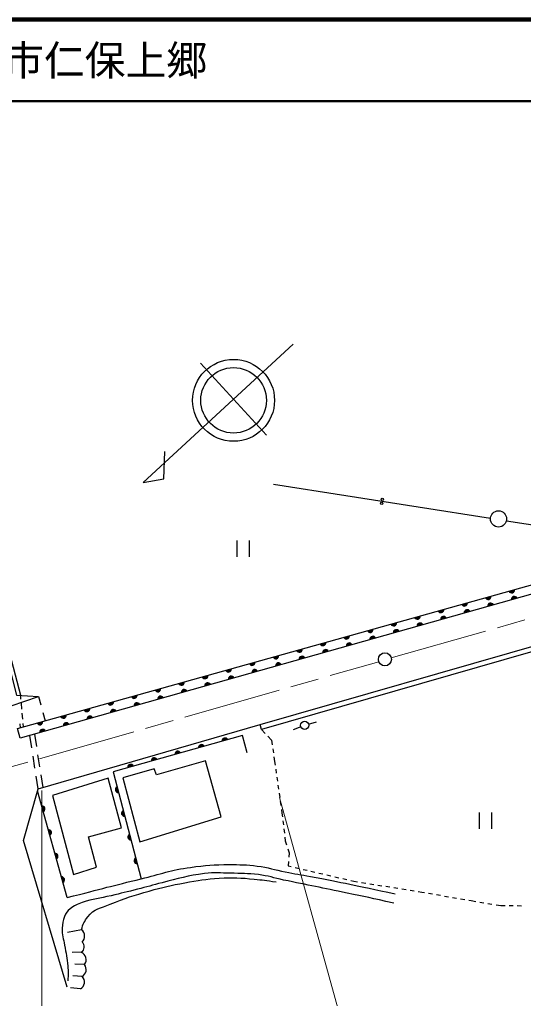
# Model space of a CAD drawing. Units: millimetres, scale not verified. Extents: x 40000 to 680000, y 20000 to 380000.
# Drawn here: x 417054 to 478746, y 260075 to 380000 of the extents above; entities that cross this region are included whole.
import ezdxf
from ezdxf.enums import TextEntityAlignment as Align

# ---------------------------------------------------------------- set-up
doc = ezdxf.new("R2010")
doc.units = ezdxf.units.MM
doc.header["$LTSCALE"] = 1000
doc.linetypes.add('CHAIN', pattern=[18.5, 12, -1.5, 3.5, -1.5])
for name, color, linetype, lineweight in [('M-BGD', 7, 'Continuous', 25), ('M-BGD-EXST', 7, 'Continuous', 25), ('M-BMK', 2, 'CHAIN', 13), ('M-BMK-SRVR', 3, 'Continuous', 25), ('M-STR-HTXT', 7, 'Continuous', 13), ('M-TTL', 2, 'Continuous', 140), ('M-TTL-LINE', 7, 'Continuous', 50)]:
    doc.layers.add(name, color=color, linetype=linetype, lineweight=lineweight)
doc.layers.add('M-TTL-TXT', color=7, linetype='Continuous')
doc.styles.add('ＭＳ ゴシック', font='')
doc.styles.get('ＭＳ ゴシック').set_extended_font_data('MS Gothic')

msp = doc.modelspace()

# ---------------------------------------------------------------- linework, layer by layer
at = {"layer": 'M-BGD'}
for p, q in [((450556, 340221), (432167, 323285)), ((447290, 329084), (439223, 337898)), ((434728, 323729), (434832, 327082)), ((432167, 323285), (434728, 323729)), ((448158, 323062), (474704, 318898)), ((446506, 293642), (543730, 321594)), ((476664, 318590), (496674, 315451)), ((443652, 316168), (443652, 314168)), ((445152, 316168), (445152, 314168)), ((483245, 310610), (417123, 291968)), ((417188, 297189), (413916, 309675)), ((416010, 295908), (419366, 297058)), ((417227, 296758), (417188, 297189)), ((417340, 295513), (417272, 296260)), ((419366, 297058), (419643, 296051)), ((417454, 294269), (417386, 295015)), ((419908, 295087), (420184, 294080)), ((417071, 293730), (417126, 293225)), ((417538, 293340), (417499, 293771)), ((446682, 293028), (447121, 292553)), ((418560, 290765), (418329, 292308)), ((418866, 292459), (419109, 290924)), ((447461, 292186), (447900, 291711)), ((447900, 291711), (447982, 291156)), ((448056, 290661), (448129, 290167)), ((418930, 288293), (418708, 289776)), ((419265, 289936), (419499, 288455)), ((448202, 289672), (448284, 289117)), ((448284, 289117), (448347, 288670)), ((448417, 288175), (448486, 287680)), ((419309, 285761), (419078, 287304)), ((419656, 287467), (419898, 285932)), ((448555, 287185), (448625, 286690)), ((422870, 272422), (419238, 285510)), ((448694, 286194), (448763, 285699)), ((448833, 285204), (448902, 284709)), ((448972, 284214), (449041, 283719)), ((449110, 283223), (449173, 282777)), ((449173, 282777), (449229, 282324)), ((449291, 281828), (449352, 281331)), ((473319, 282854), (473319, 280854)), ((474819, 282854), (474819, 280854)), ((449414, 280835), (449476, 280339)), ((449537, 279843), (449593, 279390)), ((449593, 279390), (449756, 278895)), ((449911, 278420), (450074, 277925)), ((450074, 277925), (450024, 277370)), ((449979, 276871), (449930, 276316)), ((449930, 276316), (450300, 276230)), ((450787, 276116), (451274, 276003)), ((451761, 275889), (452248, 275776)), ((452735, 275663), (453222, 275549)), ((453709, 275436), (454196, 275323)), ((454683, 275209), (455170, 275096)), ((455657, 274982), (456144, 274869)), ((456631, 274756), (457118, 274642)), ((457605, 274529), (457975, 274443)), ((457975, 274443), (458446, 274367)), ((458940, 274287), (459433, 274208)), ((459927, 274128), (460421, 274049)), ((460914, 273969), (461408, 273889)), ((461901, 273810), (462395, 273730)), ((462889, 273651), (463382, 273571)), ((463876, 273492), (464370, 273412)), ((464863, 273333), (465357, 273253)), ((465851, 273174), (466321, 273098)), ((466321, 273098), (466625, 273046)), ((467118, 272961), (467611, 272877)), ((468103, 272792), (468596, 272708)), ((469089, 272623), (469582, 272539)), ((470075, 272455), (470567, 272370)), ((471060, 272286), (471553, 272201)), ((472046, 272117), (472350, 272065)), ((472350, 272065), (472924, 271970)), ((473417, 271888), (473910, 271806)), ((474403, 271724), (474897, 271642)), ((475390, 271560), (475964, 271464)), ((475964, 271464), (476496, 271459)), ((476996, 271454), (477496, 271448)), ((477996, 271443), (478496, 271438)), ((424628, 268493), (422938, 268152)), ((424608, 265729), (423489, 265690)), ((425008, 264224), (423831, 264288)), ((424704, 262751), (423567, 262829)), ((424512, 261246), (423290, 261370))]:
    msp.add_line(p, q, dxfattribs=at)
for points in [[(417123, 291968), (416795, 293132), (482955, 311640)], [(413514, 309483), (416692, 297219), (419366, 297058)], [(489427, 305317), (446682, 293028), (446506, 293642)], [(422894, 261466), (417532, 279436), (419309, 285761), (446506, 293642)], [(444941, 290178), (444333, 292276), (428498, 287856), (431954, 274732)]]:
    msp.add_lwpolyline(points, dxfattribs=at)
for points in [[(431775, 279244), (441728, 282320), (439826, 289201), (433806, 287456), (433518, 288192), (429691, 287088)], [(421082, 284942), (423651, 275273), (426469, 276142), (425479, 279861), (429529, 280971), (427892, 287066)]]:
    msp.add_lwpolyline(points, close=True, dxfattribs=at)
for centre, radius in [((443255, 333351), 5016), ((443255, 333351), 4013), ((461392, 320733), 150), ((461470, 321227), 150), ((475697, 318826), 995)]:
    msp.add_circle(centre, radius, dxfattribs=at)
for centre, radius, start, end in [((477307, 310116), 354, 204.42618, 6.83136), ((477307, 310116), 283, 206.65022, 4.60732), ((477307, 310116), 212, 210.39654, 0.86099), ((477307, 310116), 142, 218.10827, 353.14926), ((477307, 310116), 100, 228.42593, 342.8316), ((471529, 308500), 354, 204.42618, 6.83136), ((471529, 308500), 283, 206.65022, 4.60732), ((471529, 308500), 212, 210.39654, 0.86099), ((471529, 308500), 142, 218.10827, 353.14926), ((471529, 308500), 100, 228.42593, 342.8316), ((474418, 309308), 354, 204.42618, 6.83136), ((474418, 309308), 283, 206.65022, 4.60732), ((474418, 309308), 212, 210.39654, 0.86099), ((474418, 309308), 142, 218.10827, 353.14926), ((474418, 309308), 100, 228.42593, 342.8316), ((474742, 308157), 354, 24.54268, 186.94786), ((474742, 308157), 283, 26.76672, 184.72382), ((474742, 308157), 212, 30.51305, 180.9775), ((474742, 308157), 142, 38.22478, 173.26577), ((474742, 308157), 100, 48.54244, 162.9481), ((477630, 308971), 354, 24.54268, 186.94786), ((477630, 308971), 283, 26.76672, 184.72382), ((477630, 308971), 212, 30.51305, 180.9775), ((477630, 308971), 142, 38.22478, 173.26577), ((477630, 308971), 100, 48.54244, 162.9481), ((468639, 307692), 354, 204.42618, 6.83136), ((468639, 307692), 283, 206.65022, 4.60732), ((468639, 307692), 212, 210.39654, 0.86099), ((468639, 307692), 142, 218.10827, 353.14926), ((468639, 307692), 100, 228.42593, 342.8316), ((471855, 307343), 354, 24.54268, 186.94786), ((471855, 307343), 283, 26.76672, 184.72382), ((471855, 307343), 212, 30.51305, 180.9775), ((471855, 307343), 142, 38.22478, 173.26577), ((471855, 307343), 100, 48.54244, 162.9481), ((462861, 306075), 354, 204.42618, 6.83136), ((462861, 306075), 283, 206.65022, 4.60732), ((462861, 306075), 212, 210.39654, 0.86099), ((462861, 306075), 142, 218.10827, 353.14926), ((462861, 306075), 100, 228.42593, 342.8316), ((465750, 306883), 354, 204.42618, 6.83136), ((465750, 306883), 283, 206.65022, 4.60732), ((465750, 306883), 212, 210.39654, 0.86099), ((465750, 306883), 142, 218.10827, 353.14926), ((465750, 306883), 100, 228.42593, 342.8316), ((466080, 305714), 354, 24.54268, 186.94786), ((466080, 305714), 283, 26.76672, 184.72382), ((466080, 305714), 212, 30.51305, 180.9775), ((466080, 305714), 142, 38.22478, 173.26577), ((466080, 305714), 100, 48.54244, 162.9481), ((468967, 306529), 354, 24.54268, 186.94786), ((468967, 306529), 283, 26.76672, 184.72382), ((468967, 306529), 212, 30.51305, 180.9775), ((468967, 306529), 142, 38.22478, 173.26577), ((468967, 306529), 100, 48.54244, 162.9481), ((459972, 305267), 354, 204.42618, 6.83136), ((459972, 305267), 283, 206.65022, 4.60732), ((459972, 305267), 212, 210.39654, 0.86099), ((459972, 305267), 142, 218.10827, 353.14926), ((459972, 305267), 100, 228.42593, 342.8316), ((463192, 304900), 354, 24.54268, 186.94786), ((463192, 304900), 283, 26.76672, 184.72382), ((463192, 304900), 212, 30.51305, 180.9775), ((463192, 304900), 142, 38.22478, 173.26577), ((463192, 304900), 100, 48.54244, 162.9481), ((454194, 303650), 354, 204.42618, 6.83136), ((454194, 303650), 283, 206.65022, 4.60732), ((454194, 303650), 212, 210.39654, 0.86099), ((454194, 303650), 142, 218.10827, 353.14926), ((454194, 303650), 100, 228.42593, 342.8316), ((457083, 304459), 354, 204.42618, 6.83136), ((457083, 304459), 283, 206.65022, 4.60732), ((457083, 304459), 212, 210.39654, 0.86099), ((457083, 304459), 142, 218.10827, 353.14926), ((457083, 304459), 100, 228.42593, 342.8316), ((457418, 303272), 354, 24.54268, 186.94786), ((457418, 303272), 283, 26.76672, 184.72382), ((457418, 303272), 212, 30.51305, 180.9775), ((457418, 303272), 142, 38.22478, 173.26577), ((460305, 304086), 354, 24.54268, 186.94786), ((460305, 304086), 283, 26.76672, 184.72382), ((460305, 304086), 212, 30.51305, 180.9775), ((460305, 304086), 142, 38.22478, 173.26577), ((460305, 304086), 100, 48.54244, 162.9481), ((451305, 302842), 354, 204.42618, 6.83136), ((451305, 302842), 283, 206.65022, 4.60732), ((451305, 302842), 212, 210.39654, 0.86099), ((451305, 302842), 142, 218.10827, 353.14926), ((451305, 302842), 100, 228.42593, 342.8316), ((454530, 302458), 354, 24.54268, 186.94786), ((454530, 302458), 283, 26.76672, 184.72382), ((454530, 302458), 212, 30.51305, 180.9775), ((454530, 302458), 142, 38.22478, 173.26577), ((454530, 302458), 100, 48.54244, 162.9481), ((457418, 303272), 100, 48.54244, 162.9481), ((445527, 301226), 354, 204.42618, 6.83136), ((445527, 301226), 283, 206.65022, 4.60732), ((445527, 301226), 212, 210.39654, 0.86099), ((445527, 301226), 142, 218.10827, 353.14926), ((445527, 301226), 100, 228.42593, 342.8316), ((448416, 302034), 354, 204.42618, 6.83136), ((448416, 302034), 283, 206.65022, 4.60732), ((448416, 302034), 212, 210.39654, 0.86099), ((448416, 302034), 142, 218.10827, 353.14926), ((448416, 302034), 100, 228.42593, 342.8316), ((448755, 300830), 354, 24.54268, 186.94786), ((448755, 300830), 283, 26.76672, 184.72382), ((448755, 300830), 212, 30.51305, 180.9775), ((451643, 301644), 354, 24.54268, 186.94786), ((451643, 301644), 283, 26.76672, 184.72382), ((451643, 301644), 212, 30.51305, 180.9775), ((451643, 301644), 142, 38.22478, 173.26577), ((451643, 301644), 100, 48.54244, 162.9481), ((442638, 300418), 354, 204.42618, 6.83136), ((442638, 300418), 283, 206.65022, 4.60732), ((442638, 300418), 212, 210.39654, 0.86099), ((442638, 300418), 142, 218.10827, 353.14926), ((442638, 300418), 100, 228.42593, 342.8316), ((445868, 300016), 354, 24.54268, 186.94786), ((445868, 300016), 283, 26.76672, 184.72382), ((445868, 300016), 212, 30.51305, 180.9775), ((445868, 300016), 142, 38.22478, 173.26577), ((445868, 300016), 100, 48.54244, 162.9481), ((448755, 300830), 142, 38.22478, 173.26577), ((448755, 300830), 100, 48.54244, 162.9481), ((436860, 298801), 354, 204.42618, 6.83136), ((436860, 298801), 283, 206.65022, 4.60732), ((436860, 298801), 212, 210.39654, 0.86099), ((436860, 298801), 142, 218.10827, 353.14926), ((436860, 298801), 100, 228.42593, 342.8316), ((439749, 299609), 354, 204.42618, 6.83136), ((439749, 299609), 283, 206.65022, 4.60732), ((439749, 299609), 212, 210.39654, 0.86099), ((439749, 299609), 142, 218.10827, 353.14926), ((439749, 299609), 100, 228.42593, 342.8316), ((440093, 298388), 354, 24.54268, 186.94786), ((440093, 298388), 283, 26.76672, 184.72382), ((442980, 299202), 354, 24.54268, 186.94786), ((442980, 299202), 283, 26.76672, 184.72382), ((442980, 299202), 212, 30.51305, 180.9775), ((442980, 299202), 142, 38.22478, 173.26577), ((442980, 299202), 100, 48.54244, 162.9481), ((433970, 297993), 354, 204.42618, 6.83136), ((433970, 297993), 283, 206.65022, 4.60732), ((433970, 297993), 212, 210.39654, 0.86099), ((433970, 297993), 142, 218.10827, 353.14926), ((433970, 297993), 100, 228.42593, 342.8316), ((437206, 297574), 354, 24.54268, 186.94786), ((437206, 297574), 283, 26.76672, 184.72382), ((437206, 297574), 212, 30.51305, 180.9775), ((437206, 297574), 142, 38.22478, 173.26577), ((437206, 297574), 100, 48.54244, 162.9481), ((440093, 298388), 212, 30.51305, 180.9775), ((440093, 298388), 142, 38.22478, 173.26577), ((440093, 298388), 100, 48.54244, 162.9481), ((428192, 296377), 354, 204.42618, 6.83136), ((428192, 296377), 283, 206.65022, 4.60732), ((428192, 296377), 212, 210.39654, 0.86099), ((428192, 296377), 142, 218.10827, 353.14926), ((428192, 296377), 100, 228.42593, 342.8316), ((431081, 297185), 354, 204.42618, 6.83136), ((431081, 297185), 283, 206.65022, 4.60732), ((431081, 297185), 212, 210.39654, 0.86099), ((431081, 297185), 142, 218.10827, 353.14926), ((431081, 297185), 100, 228.42593, 342.8316), ((431431, 295946), 354, 24.54268, 186.94786), ((431431, 295946), 283, 26.76672, 184.72382), ((434318, 296760), 354, 24.54268, 186.94786), ((434318, 296760), 283, 26.76672, 184.72382), ((434318, 296760), 212, 30.51305, 180.9775), ((434318, 296760), 142, 38.22478, 173.26577), ((434318, 296760), 100, 48.54244, 162.9481), ((425303, 295568), 354, 204.42618, 6.83136), ((425303, 295568), 283, 206.65022, 4.60732), ((425303, 295568), 212, 210.39654, 0.86099), ((425303, 295568), 142, 218.10827, 353.14926), ((425303, 295568), 100, 228.42593, 342.8316), ((428543, 295131), 354, 24.54268, 186.94786), ((428543, 295131), 283, 26.76672, 184.72382), ((428543, 295131), 212, 30.51305, 180.9775), ((428543, 295131), 142, 38.22478, 173.26577), ((428543, 295131), 100, 48.54244, 162.9481), ((431431, 295946), 212, 30.51305, 180.9775), ((431431, 295946), 142, 38.22478, 173.26577), ((431431, 295946), 100, 48.54244, 162.9481), ((419525, 293952), 354, 204.42618, 6.83136), ((419525, 293952), 283, 206.65022, 4.60732), ((419525, 293952), 212, 210.39654, 0.86099), ((419525, 293952), 142, 218.10827, 353.14926), ((419525, 293952), 100, 228.42593, 342.8316), ((422414, 294760), 354, 204.42618, 6.83136), ((422414, 294760), 283, 206.65022, 4.60732), ((422414, 294760), 212, 210.39654, 0.86099), ((422414, 294760), 142, 218.10827, 353.14926), ((422414, 294760), 100, 228.42593, 342.8316), ((422768, 293503), 354, 24.54268, 186.94786), ((425656, 294317), 354, 24.54268, 186.94786), ((425656, 294317), 283, 26.76672, 184.72382), ((425656, 294317), 212, 30.51305, 180.9775), ((425656, 294317), 142, 38.22478, 173.26577), ((425656, 294317), 100, 48.54244, 162.9481), ((419881, 292689), 354, 24.54268, 186.94786), ((419881, 292689), 283, 26.76672, 184.72382), ((419881, 292689), 212, 30.51305, 180.9775), ((419881, 292689), 142, 38.22478, 173.26577), ((419881, 292689), 100, 48.54244, 162.9481), ((422768, 293503), 283, 26.76672, 184.72382), ((422768, 293503), 212, 30.51305, 180.9775), ((422768, 293503), 142, 38.22478, 173.26577), ((422768, 293503), 100, 48.54244, 162.9481), ((442209, 291627), 354, 24.39022, 186.7954), ((442209, 291627), 283, 26.61426, 184.57136), ((442209, 291627), 212, 30.36059, 180.82503), ((442209, 291627), 142, 38.07232, 173.11331), ((442209, 291627), 100, 48.38998, 162.79564), ((436430, 290014), 354, 24.39022, 186.7954), ((436430, 290014), 283, 26.61426, 184.57136), ((436430, 290014), 212, 30.36059, 180.82503), ((439319, 290820), 354, 24.39022, 186.7954), ((439319, 290820), 283, 26.61426, 184.57136), ((439319, 290820), 212, 30.36059, 180.82503), ((439319, 290820), 142, 38.07232, 173.11331), ((439319, 290820), 100, 48.38998, 162.79564), ((433540, 289207), 354, 24.39022, 186.7954), ((433540, 289207), 283, 26.61426, 184.57136), ((433540, 289207), 212, 30.36059, 180.82503), ((433540, 289207), 142, 38.07232, 173.11331), ((433540, 289207), 100, 48.38998, 162.79564), ((436430, 290014), 142, 38.07232, 173.11331), ((436430, 290014), 100, 48.38998, 162.79564), ((430651, 288401), 354, 24.39022, 186.7954), ((430651, 288401), 283, 26.61426, 184.57136), ((430651, 288401), 212, 30.36059, 180.82503), ((430651, 288401), 142, 38.07232, 173.11331), ((430651, 288401), 100, 48.38998, 162.79564), ((429132, 285659), 354, 113.55218, 275.95736), ((429132, 285659), 283, 115.77622, 273.73332), ((429132, 285659), 212, 119.52255, 269.98699), ((429132, 285659), 142, 127.23428, 262.27526), ((429132, 285659), 100, 137.55194, 251.9576), ((419799, 283287), 354, 294.30502, 96.7102), ((419799, 283287), 283, 296.52906, 94.48616), ((419799, 283287), 212, 300.27539, 90.73984), ((419799, 283287), 142, 307.98712, 83.02811), ((419799, 283287), 100, 318.30478, 72.71044), ((429896, 282758), 354, 113.55218, 275.95736), ((429896, 282758), 283, 115.77622, 273.73332), ((429896, 282758), 212, 119.52255, 269.98699), ((429896, 282758), 142, 127.23428, 262.27526), ((429896, 282758), 100, 137.55194, 251.9576), ((420601, 280397), 354, 294.30502, 96.7102), ((420601, 280397), 283, 296.52906, 94.48616), ((420601, 280397), 212, 300.27539, 90.73984), ((420601, 280397), 142, 307.98712, 83.02811), ((420601, 280397), 100, 318.30478, 72.71044), ((430660, 279857), 354, 113.55218, 275.95736), ((430660, 279857), 283, 115.77622, 273.73332), ((430660, 279857), 212, 119.52255, 269.98699), ((430660, 279857), 142, 127.23428, 262.27526), ((430660, 279857), 100, 137.55194, 251.9576), ((421403, 277506), 354, 294.30502, 96.7102), ((421403, 277506), 283, 296.52906, 94.48616), ((421403, 277506), 212, 300.27539, 90.73984), ((421403, 277506), 142, 307.98712, 83.02811), ((421403, 277506), 100, 318.30478, 72.71044), ((431424, 276956), 354, 113.55218, 275.95736), ((431424, 276956), 283, 115.77622, 273.73332), ((431424, 276956), 212, 119.52255, 269.98699), ((431424, 276956), 142, 127.23428, 262.27526), ((431424, 276956), 100, 137.55194, 251.9576), ((422205, 274615), 354, 294.30502, 96.7102), ((422205, 274615), 283, 296.52906, 94.48616), ((422205, 274615), 212, 300.27539, 90.73984), ((422205, 274615), 142, 307.98712, 83.02811), ((422205, 274615), 100, 318.30478, 72.71044), ((424009, 267695), 1010, 313.47481, 52.21265), ((424218, 266379), 758, 300.91246, 50.17634), ((424215, 264819), 992, 323.13691, 66.65003), ((424207, 263621), 1003, 299.73381, 36.92864), ((424057, 262069), 940, 298.91498, 46.53501)]:
    msp.add_arc(centre, radius, start, end, dxfattribs=at)
for points, knots in [([(422870, 272422), (427262, 273570), (428394, 273877), (431954, 274732), (434308, 275296), (435592, 275813), (437992, 276134), (439822, 276379), (440860, 276461), (442707, 276470), (444059, 276478), (444822, 276455), (446165, 276294), (447523, 276132), (448249, 275833), (449592, 275574), (450787, 275343), (451461, 275237), (452658, 275013), (456721, 274255), (458010, 273956), (463025, 272900)], [0, 0, 0, 0, 1, 1, 1, 2, 2, 2, 3, 3, 3, 4, 4, 4, 5, 5, 5, 6, 6, 6, 7, 7, 7, 7]), ([(462865, 271763), (460094, 272362), (459393, 272511), (457165, 272980), (454129, 273619), (452421, 273947), (449384, 274581), (448179, 274833), (447525, 275101), (446301, 275238), (444963, 275387), (444205, 275393), (442859, 275414), (441627, 275432), (440926, 275542), (439705, 275382), (437639, 275111), (436516, 274742), (434493, 274245), (433312, 273954), (432662, 273746), (431483, 273444), (430223, 273122), (429512, 272965), (428249, 272660), (426870, 272327), (426052, 272293), (424718, 271811), (424102, 271589), (423736, 271456), (423229, 271043), (422882, 270760), (422734, 270525), (422557, 270114), (422329, 269588), (422306, 269246), (422276, 268673), (422234, 267853), (422445, 267404), (422565, 266591), (422713, 265583), (422909, 265031), (422965, 264014), (423003, 263320), (423005, 263062), (422965, 262236)], [0, 0, 0, 0, 1, 1, 1, 2, 2, 2, 3, 3, 3, 4, 4, 4, 5, 5, 5, 6, 6, 6, 7, 7, 7, 8, 8, 8, 9, 9, 9, 10, 10, 10, 11, 11, 11, 12, 12, 12, 13, 13, 13, 14, 14, 14, 15, 15, 15, 15]), ([(424628, 268493), (424819, 269192), (424988, 269524), (425397, 270078), (426128, 271069), (427019, 271127), (428151, 271615), (429963, 272396), (431042, 272682), (432938, 273232), (434612, 273718), (435570, 273929), (437285, 274241), (438924, 274539), (439849, 274709), (441512, 274817), (443182, 274926), (444129, 274845), (445795, 274689), (446843, 274591), (447209, 274551), (448469, 274353)], [0, 0, 0, 0, 1, 1, 1, 2, 2, 2, 3, 3, 3, 4, 4, 4, 5, 5, 5, 6, 6, 6, 7, 7, 7, 7])]:
    msp.add_open_spline(points, degree=3, knots=knots, dxfattribs=at)
at = {"layer": 'M-BGD-EXST'}
for p, q in [((452440, 293679), (453400, 293960)), ((451496, 293352), (450569, 292979))]:
    msp.add_line(p, q, dxfattribs=at)
msp.add_circle((451960, 293539), 500, dxfattribs=at)
at = {"layer": 'M-BMK'}
for p, q in [((462570, 301796), (557394, 328754)), ((366135, 274189), (461044, 301328))]:
    msp.add_line(p, q, dxfattribs=at)
at = {"layer": 'M-BMK-SRVR'}
msp.add_circle((461790, 301618), 800, dxfattribs=at)
at = {"layer": 'M-STR-HTXT'}
msp.add_line((448896, 284687), (458603, 249601), dxfattribs=at)
msp.add_lwpolyline([(419797, 285543), (419797, 246403), (450442, 246403)], dxfattribs=at)
at = {"layer": 'M-TTL'}
msp.add_line((680000, 380000), (40000, 380000), dxfattribs=at)
at = {"layer": 'M-TTL-LINE'}
msp.add_line((40000, 370000), (680000, 370000), dxfattribs=at)

# ---------------------------------------------------------------- texts
at = {"layer": 'M-TTL-TXT', "style": 'ＭＳ ゴシック'}
msp.add_text('山口市仁保上郷', height=3666, dxfattribs=at).set_placement((405024, 375000), align=Align.MIDDLE_LEFT)

doc.saveas('drawing.dxf')
